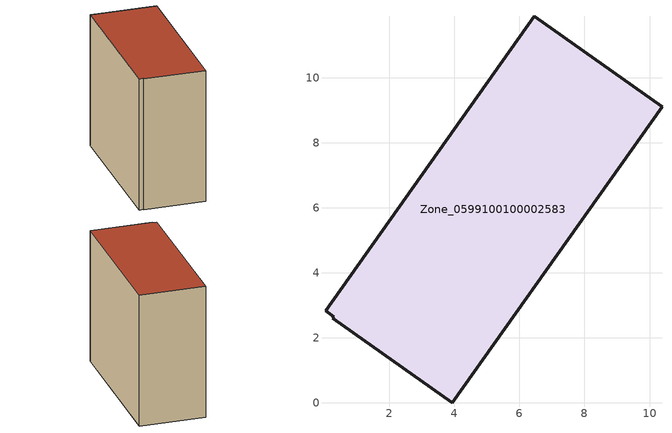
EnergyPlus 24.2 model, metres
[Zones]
Zone_0599100100002583
 floor ground (C_G): 6.45,11.89 10.38,9.11 3.93,0 0.26,2.6 0.29,2.65 0.04,2.83 z3.79
 wall outside (C_F): 3.93,0 10.38,9.11 6.45,11.89 0.04,2.83 0.29,2.65 0.26,2.6 3.93,0 z3.79:13.78
 roof outside (C_R): 10.38,9.11 6.45,11.89 0.04,2.83 0.29,2.65 0.26,2.6 3.93,0 z13.78
[BUILDING]
Pand.0599100100002583: North Axis=0; Terrain=City; Loads Convergence Tolerance Value=0.04; Temperature Convergence Tolerance Value=0.4; Solar Distribution=FullExterior; Maximum Number of Warmup Days=25; Minimum Number of Warmup Days=1
[Site:Location]
Rotterdam.The.Hague.AP_ZH_NLD Design_Conditions: Latitude=51.96; Longitude=4.45; Time Zone=1; Elevation=-4.5
[SITE:GROUNDTEMPERATURE:BUILDINGSURFACE]
18, 18, 18, 18, 18, 18, 18, 18, 18, 18, 18, 18
[MATERIAL] Thermal Absorptance=0.9; Solar Absorptance=0.7; Visible Absorptance=0.7
Name | Roughness | Thickness | Conductivity | Density | Specific Heat
G.TI.2006-2014 | MediumSmooth | 0.15 | 0.06 | 540 | 1210
F.TI.2006-2014 | Rough | 0.3 | 0.12 | 1920 | 840
R.TI.2006-2014 | MediumRough | 0.2 | 0.08 | 1500 | 1000
[CONSTRUCTION]
C_G: G.TI.2006-2014
C_F: F.TI.2006-2014
C_R: R.TI.2006-2014
[ZONE]
Zone_0599100100002583: Type=1; Multiplier=1; Ceiling Height=Autocalculate; Volume=Autocalculate; Floor Area=autocalculate; Part of Total Floor Area=Yes
[ZONEINFILTRATION:DESIGNFLOWRATE]
Infil_Zone_0599100100002583: Zone or ZoneList or Space or SpaceList=Zone_0599100100002583; Schedule=AlwaysOn; Design Flow Rate Calculation Method=Flow/Area; Flow Rate per Floor Area=0.0015; Constant Term Coefficient=1; Temperature Term Coefficient=0; Velocity Term Coefficient=0; Velocity Squared Term Coefficient=0
[HVACTEMPLATE:ZONE:IDEALLOADSAIRSYSTEM]
Zone_0599100100002583: Maximum Heating Supply Air Temperature=50; Minimum Cooling Supply Air Temperature=13; Maximum Heating Supply Air Humidity Ratio=0.0156; Minimum Cooling Supply Air Humidity Ratio=0.0077; Heating Limit=NoLimit; Cooling Limit=NoLimit; Dehumidification Control Type=ConstantSensibleHeatRatio; Cooling Sensible Heat Ratio=0.7; Dehumidification Setpoint=60; Humidification Control Type=None; Humidification Setpoint=30; Outdoor Air Method=None; Outdoor Air Flow Rate per Person=0.00944; Outdoor Air Flow Rate per Zone Floor Area=0; Outdoor Air Flow Rate per Zone=0; Demand Controlled Ventilation Type=None; Outdoor Air Economizer Type=NoEconomizer; Heat Recovery Type=None; Sensible Heat Recovery Effectiveness=0.7; Latent Heat Recovery Effectiveness=0.65
[ZONECONTROL:THERMOSTAT]
ThermostatControl_Zone_0599100100002583: Zone or ZoneList=Zone_0599100100002583; Control Type Schedule=DualSetpointControlType; Control 1=Thermostat_Zone_0599100100002583; Temperature Difference Between Cutout And Setpoint=0
[THERMOSTATSETPOINT:DUALSETPOINT]
Thermostat_Zone_0599100100002583: Heating Setpoint Temperature Schedule=HeatingSetpoint_Zone_0599100100002583; Cooling Setpoint Temperature Schedule=CoolingSetpoint_Zone_0599100100002583
[SCHEDULE:COMPACT]
HeatingSetpoint_Zone_0599100100002583: Through: 12/31, For: AllDays, Until: 24:00, 21
CoolingSetpoint_Zone_0599100100002583: Through: 12/31, For: AllDays, Until: 24:00, 24
DualSetpointControlType: Through: 12/31, For: AllDays, Until: 24:00, 4
AlwaysOn: Through: 12/31, For: AllDays, Until: 24:00, 1
